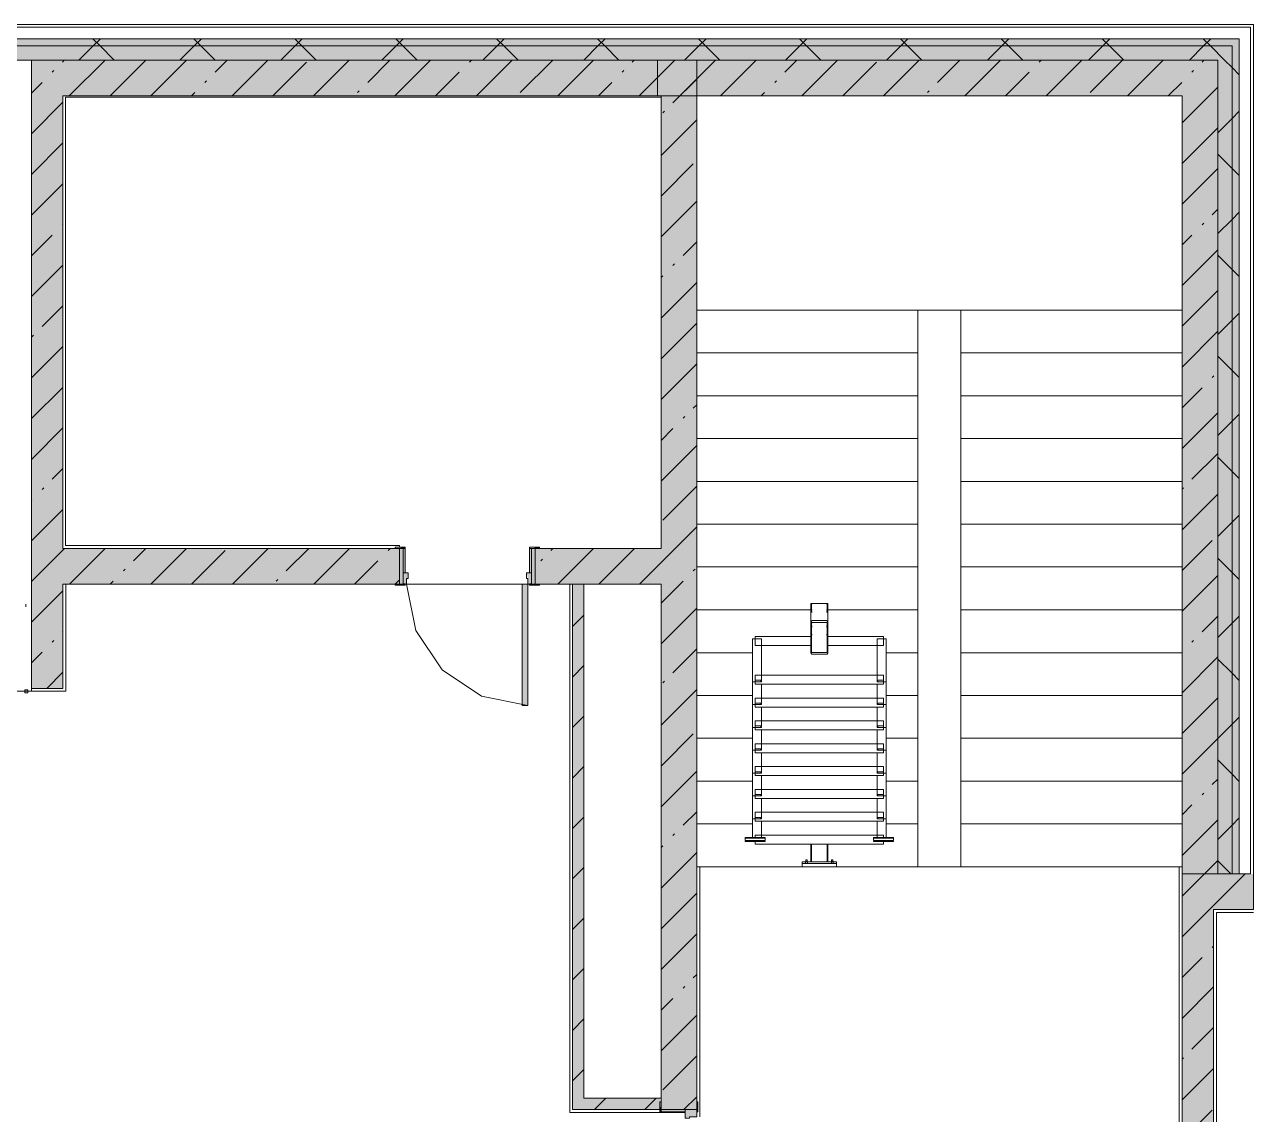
# Model space of a CAD drawing. Header units: millimetres. Extents: x -3817 to 677485, y -22715 to 103890.
# Drawn here: x 21198.1 to 21265.5, y -19448.6 to -19388.5 of the extents above; entities that cross this region are included whole.
import ezdxf

# ---------------------------------------------------------------- set-up
doc = ezdxf.new("R2010")
doc.units = ezdxf.units.MM
doc.layers.add('PDF _Геометрия', color=7, linetype='Continuous', true_color=0x1d1d1d)
doc.layers.add('PDF _Сплошная заливка', color=7, linetype='Continuous', true_color=0xffffff)

msp = doc.modelspace()

# ---------------------------------------------------------------- hatches: boundary and pattern name
at = {"layer": 'PDF _Сплошная заливка', "transparency": 33554559}
h = msp.add_hatch(color=256, dxfattribs=at)
h.paths.add_polyline_path([(21264.695, -19389.707), (21265.089, -19389.707), (21265.089, -19389.314), (21163.832, -19389.314), (21163.832, -19389.707), (21243.22, -19389.707)], flags=0)
h.paths.add_polyline_path([(21132.337, -19389.707), (21139.424, -19389.707), (21139.424, -19389.314), (21132.337, -19389.314)], flags=0)
h.paths.add_polyline_path([(21111.091, -19389.707), (21115.802, -19389.707), (21115.802, -19389.314), (21105.252, -19389.314), (21105.252, -19389.707)], flags=0)
h.paths.add_polyline_path([(21079.268, -19389.707), (21088.717, -19389.707), (21088.717, -19389.314), (21079.268, -19389.314)], flags=0)
h.paths.add_polyline_path([(21052.367, -19389.707), (21059.584, -19389.707), (21059.584, -19389.314), (21026.121, -19389.314), (21026.121, -19389.707), (21037.686, -19389.707)], flags=0)
h.paths.add_polyline_path([(20962.343, -19389.707), (20962.343, -19389.314), (20950.533, -19389.314), (20950.533, -19389.707)], flags=0)
h.paths.add_polyline_path([(20986.752, -19389.707), (20995.413, -19389.707), (20995.413, -19389.314), (20986.752, -19389.314)], flags=0)
h.paths.add_polyline_path([(21008.325, -19389.707), (21019.034, -19389.707), (21019.034, -19389.314), (21002.499, -19389.314), (21002.499, -19389.707)], flags=0)
h.paths.add_polyline_path([(20915.103, -19389.707), (20915.103, -19389.314), (20906.44, -19389.314), (20906.44, -19389.707)], flags=0)
h.paths.add_polyline_path([(20876.196, -19389.707), (20882.031, -19389.707), (20882.031, -19389.314), (20862.347, -19389.314), (20862.347, -19389.707), (20863.134, -19389.707)], flags=0)
h.paths.add_polyline_path([(20922.19, -19389.707), (20930.848, -19389.707), (20930.848, -19389.314), (20922.19, -19389.314)], flags=0)
h = msp.add_hatch(color=256, dxfattribs=at)
h.paths.add_polyline_path([(21263.907, -19390.495), (21264.695, -19390.495), (21264.695, -19389.707), (21163.832, -19389.707), (21163.832, -19390.495), (21243.22, -19390.495)], flags=0)
h.paths.add_polyline_path([(21111.091, -19390.495), (21115.802, -19390.495), (21115.802, -19389.707), (21105.252, -19389.707), (21105.252, -19390.495)], flags=0)
h.paths.add_polyline_path([(21079.268, -19390.495), (21088.717, -19390.495), (21088.717, -19389.707), (21079.268, -19389.707)], flags=0)
h.paths.add_polyline_path([(21132.337, -19390.495), (21139.424, -19390.495), (21139.424, -19389.707), (21132.337, -19389.707)], flags=0)
h.paths.add_polyline_path([(21037.686, -19390.495), (21059.584, -19390.495), (21059.584, -19389.707), (21026.121, -19389.707), (21026.121, -19390.495)], flags=0)
h.paths.add_polyline_path([(21008.325, -19390.495), (21019.034, -19390.495), (21019.034, -19389.707), (21002.499, -19389.707), (21002.499, -19390.495)], flags=0)
h.paths.add_polyline_path([(20993.644, -19390.495), (20995.413, -19390.495), (20995.413, -19389.707), (20986.752, -19389.707), (20986.752, -19390.495)], flags=0)
h.paths.add_polyline_path([(20876.196, -19390.495), (20882.031, -19390.495), (20882.031, -19389.707), (20863.134, -19389.707), (20863.134, -19390.495), (20867.859, -19390.495)], flags=0)
h.paths.add_polyline_path([(20950.533, -19390.495), (20962.343, -19390.495), (20962.343, -19389.707), (20950.533, -19389.707)], flags=0)
h.paths.add_polyline_path([(20930.848, -19390.495), (20930.848, -19389.707), (20922.19, -19389.707), (20922.19, -19390.495)], flags=0)
h.paths.add_polyline_path([(20915.103, -19390.495), (20915.103, -19389.707), (20906.44, -19389.707), (20906.44, -19390.495)], flags=0)
for points in [[(21233.2, -19392.463), (21233.2, -19390.495), (21198.477, -19390.495), (21198.477, -19392.463), (21213.858, -19392.463)], [(21261.939, -19392.463), (21261.939, -19390.495), (21233.003, -19390.495), (21233.003, -19392.463), (21243.22, -19392.463)], [(21261.939, -19435.375), (21263.907, -19435.375), (21263.907, -19390.495), (21261.939, -19390.495), (21261.939, -19434.688)], [(21199.177, -19425.139), (21200.209, -19425.139), (21200.209, -19392.463), (21198.477, -19392.463), (21198.477, -19425.139)], [(21228.948, -19448.367), (21228.948, -19419.391), (21228.318, -19419.391), (21228.318, -19448.367), (21228.539, -19448.367)]]:
    msp.add_hatch(color=256, dxfattribs=at).paths.add_polyline_path(points)
h = msp.add_hatch(color=256, dxfattribs=at)
h.paths.add_polyline_path([(21233.2, -19467.893), (21235.168, -19467.893), (21235.168, -19459.784), (21233.2, -19459.784), (21233.2, -19461.102)], flags=0)
h.paths.add_polyline_path([(21233.2, -19448.367), (21235.168, -19448.367), (21235.168, -19390.495), (21233.2, -19390.495), (21233.2, -19447.934)], flags=0)
h = msp.add_hatch(color=256, dxfattribs=at)
h.paths.add_polyline_path([(21228.539, -19419.391), (21233.2, -19419.391), (21233.2, -19417.423), (21226.255, -19417.423), (21226.255, -19419.391), (21228.318, -19419.391)], flags=0)
h.paths.add_polyline_path([(21213.858, -19419.391), (21218.775, -19419.391), (21218.775, -19417.423), (21200.209, -19417.423), (21200.209, -19419.391)], flags=0)
at = {"layer": 'PDF _Сплошная заливка', "true_color": 0xe2e2e2, "transparency": 33554559}
h = msp.add_hatch(color=254, dxfattribs=at)
h.paths.add_polyline_path([(21225.862, -19419.391), (21226.058, -19419.391), (21226.058, -19418.761), (21225.783, -19418.761), (21225.862, -19419.076)], flags=0)
h.paths.add_polyline_path([(21219.169, -19419.391), (21219.248, -19418.761), (21218.972, -19418.761), (21218.972, -19419.391)], flags=0)
at = {"layer": 'PDF _Сплошная заливка', "transparency": 33554559}
h = msp.add_hatch(color=256, dxfattribs=at)
h.paths.add_polyline_path([(21316.625, -19437.343), (21323.118, -19437.343), (21323.118, -19435.375), (21291.859, -19435.375), (21291.859, -19437.343), (21301.944, -19437.343)], flags=0)
h.paths.add_polyline_path([(21265.876, -19437.343), (21265.876, -19435.375), (21263.671, -19435.375), (21263.671, -19437.343)], flags=0)
at = {"layer": 'PDF _Сплошная заливка', "true_color": 0xe2e2e2, "transparency": 33554559}
h = msp.add_hatch(color=254, dxfattribs=at)
h.paths.add_polyline_path([(21235.168, -19459.784), (21235.168, -19459.39), (21234.538, -19459.311), (21234.538, -19459.784)], flags=0)
h.paths.add_polyline_path([(21234.538, -19448.839), (21234.775, -19448.76), (21235.168, -19448.76), (21235.168, -19448.367), (21234.538, -19448.367)], flags=0)

# ---------------------------------------------------------------- linework, layer by layer
at = {"layer": 'PDF _Геометрия', "color": 7, "lineweight": 9}
for points in [[(21235.168, -19463.327), (21235.168, -19463.957), (21261.939, -19463.957), (21261.939, -19467.893), (21263.671, -19467.893), (21263.671, -19437.343), (21265.876, -19437.343), (21265.876, -19435.375), (21265.876, -19390.495), (21265.876, -19388.684), (21265.876, -19388.526), (21163.832, -19388.526), (21163.832, -19390.495), (21139.424, -19390.495), (21139.424, -19388.526), (21163.832, -19388.526), (21163.832, -19390.495), (21139.424, -19390.495)], [(21265.089, -19435.375), (21265.718, -19435.375), (21265.718, -19434.194), (21265.718, -19434.17), (21265.718, -19390.495), (21265.718, -19389.314), (21265.718, -19388.684), (21163.832, -19388.684)], [(21264.695, -19435.375), (21265.089, -19435.375), (21265.089, -19390.495), (21265.089, -19389.707), (21265.089, -19389.314), (21163.832, -19389.314)], [(21201.097, -19390.495), (21201.884, -19389.707), (21202.278, -19389.314)], [(21203.043, -19390.495), (21202.256, -19389.707), (21201.862, -19389.314)], [(21206.664, -19390.495), (21207.452, -19389.707), (21207.845, -19389.314)], [(21208.611, -19390.495), (21207.824, -19389.707), (21207.43, -19389.314)], [(21212.232, -19390.495), (21213.019, -19389.707), (21213.413, -19389.314)], [(21214.178, -19390.495), (21213.391, -19389.707), (21212.997, -19389.314)], [(21217.799, -19390.495), (21218.587, -19389.707), (21218.981, -19389.314)], [(21219.746, -19390.495), (21218.959, -19389.707), (21218.565, -19389.314)], [(21223.367, -19390.495), (21224.154, -19389.707), (21224.548, -19389.314)], [(21225.314, -19390.495), (21224.526, -19389.707), (21224.133, -19389.314)], [(21228.935, -19390.495), (21229.722, -19389.707), (21230.116, -19389.314)], [(21230.881, -19390.495), (21230.094, -19389.707), (21229.7, -19389.314)], [(21234.502, -19390.495), (21235.29, -19389.707), (21235.683, -19389.314)], [(21236.449, -19390.495), (21235.661, -19389.707), (21235.268, -19389.314)], [(21240.07, -19390.495), (21240.857, -19389.707), (21241.251, -19389.314)], [(21242.016, -19390.495), (21241.229, -19389.707), (21240.835, -19389.314)], [(21245.637, -19390.495), (21246.425, -19389.707), (21246.818, -19389.314)], [(21247.584, -19390.495), (21246.797, -19389.707), (21246.403, -19389.314)], [(21251.205, -19390.495), (21251.992, -19389.707), (21252.386, -19389.314)], [(21253.151, -19390.495), (21252.364, -19389.707), (21251.97, -19389.314)], [(21256.773, -19390.495), (21257.56, -19389.707), (21257.954, -19389.314)], [(21258.719, -19390.495), (21257.932, -19389.707), (21257.538, -19389.314)], [(21262.34, -19390.495), (21263.127, -19389.707), (21263.521, -19389.314)], [(21265.089, -19391.297), (21264.695, -19390.903), (21264.287, -19390.495), (21263.499, -19389.707), (21263.106, -19389.314)], [(21261.939, -19396.99), (21261.939, -19392.463), (21261.939, -19435.375), (21263.907, -19435.375), (21263.907, -19390.495), (21263.907, -19435.375), (21264.695, -19435.375), (21264.695, -19390.495), (21264.695, -19389.707), (21163.832, -19389.707)], [(21163.832, -19392.069), (21139.424, -19392.069), (21139.424, -19390.495), (21163.832, -19390.495), (21263.907, -19390.495), (21261.939, -19390.495), (21233.003, -19390.495), (21233.003, -19392.463), (21261.939, -19392.463), (21259.183, -19392.463)], [(21235.168, -19447.934), (21235.168, -19390.495), (21233.2, -19390.495), (21198.477, -19390.495), (21198.477, -19392.463), (21198.477, -19425.139), (21200.209, -19425.139), (21200.209, -19419.391), (21218.539, -19419.391)], [(21198.477, -19394.117), (21198.477, -19390.495)], [(21200.183, -19390.599), (21200.288, -19390.495)], [(21200.564, -19392.463), (21202.533, -19390.495)], [(21202.809, -19392.463), (21204.778, -19390.495)], [(21205.054, -19392.463), (21207.023, -19390.495)], [(21208.602, -19391.161), (21209.268, -19390.495)], [(21209.544, -19392.463), (21211.513, -19390.495)], [(21211.789, -19392.463), (21213.653, -19390.599)], [(21214.034, -19392.463), (21216.003, -19390.495)], [(21217.02, -19391.722), (21218.248, -19390.495)], [(21218.524, -19392.463), (21220.493, -19390.495)], [(21222.633, -19390.599), (21222.726, -19390.506)], [(21223.014, -19392.463), (21224.982, -19390.495)], [(21225.439, -19392.283), (21227.227, -19390.495)], [(21227.504, -19392.463), (21229.472, -19390.495)], [(21231.613, -19390.599), (21231.717, -19390.495)], [(21231.994, -19392.463), (21233.2, -19391.257), (21233.962, -19390.495), (21233.003, -19391.454)], [(21234.239, -19392.463), (21236.207, -19390.495)], [(21236.484, -19392.463), (21238.452, -19390.495)], [(21240.031, -19391.161), (21240.697, -19390.495)], [(21240.974, -19392.463), (21242.942, -19390.495)], [(21243.219, -19392.463), (21245.083, -19390.599)], [(21245.464, -19392.463), (21247.432, -19390.495)], [(21248.45, -19391.722), (21249.677, -19390.495)], [(21249.954, -19392.463), (21251.922, -19390.495)], [(21254.063, -19390.599), (21254.156, -19390.506)], [(21254.444, -19392.463), (21256.412, -19390.495)], [(21256.869, -19392.283), (21258.657, -19390.495)], [(21258.934, -19392.463), (21260.902, -19390.495)], [(21263.042, -19390.599), (21263.147, -19390.495)], [(21199.622, -19391.161), (21199.715, -19391.067)], [(21220.769, -19392.463), (21222.072, -19391.161)], [(21231.051, -19391.161), (21231.145, -19391.067)], [(21233.858, -19392.844), (21235.168, -19391.534)], [(21252.199, -19392.463), (21253.501, -19391.161)], [(21262.481, -19391.161), (21262.575, -19391.067)], [(21198.477, -19392.306), (21199.06, -19391.722)], [(21208.04, -19391.722), (21208.134, -19391.629)], [(21216.459, -19392.283), (21216.552, -19392.19)], [(21229.749, -19392.463), (21230.49, -19391.722)], [(21239.47, -19391.722), (21239.563, -19391.629)], [(21247.889, -19392.283), (21247.982, -19392.19)], [(21261.179, -19392.463), (21261.92, -19391.722)], [(21261.939, -19393.948), (21263.907, -19391.979)], [(21198.477, -19394.551), (21200.209, -19392.818)], [(21218.539, -19417.423), (21200.209, -19417.423), (21200.209, -19392.463), (21233.2, -19392.463), (21233.2, -19417.423), (21226.491, -19417.423)], [(21207.299, -19392.463), (21207.479, -19392.283)], [(21237.924, -19392.463), (21235.168, -19392.463), (21235.168, -19404.274), (21247.373, -19404.274), (21247.373, -19406.636), (21247.373, -19408.998), (21247.373, -19411.36), (21247.373, -19413.722), (21247.373, -19416.084), (21247.373, -19418.446), (21247.373, -19420.809), (21247.373, -19423.171), (21247.373, -19425.533), (21247.373, -19427.895), (21247.373, -19430.257), (21247.373, -19432.619), (21245.616, -19432.619), (21247.373, -19432.619), (21247.373, -19434.981), (21242.878, -19434.981), (21247.373, -19434.981)], [(21235.168, -19434.981), (21240.988, -19434.981), (21235.168, -19434.981), (21235.168, -19432.619), (21235.168, -19430.257), (21238.25, -19430.257), (21235.168, -19430.257), (21235.168, -19427.895), (21235.168, -19425.533), (21235.168, -19423.171), (21235.168, -19420.809), (21235.168, -19418.446), (21235.168, -19416.084), (21235.168, -19413.722), (21235.168, -19411.36), (21235.168, -19408.998), (21235.168, -19406.636), (21235.168, -19404.274), (21247.373, -19404.274), (21249.735, -19404.274), (21261.939, -19404.274), (21261.939, -19392.463), (21235.168, -19392.463)], [(21238.729, -19392.463), (21238.909, -19392.283)], [(21244.223, -19392.463), (21240.286, -19392.463)], [(21250.522, -19392.463), (21246.585, -19392.463)], [(21256.821, -19392.463), (21252.884, -19392.463)], [(21233.296, -19393.406), (21233.39, -19393.312)], [(21263.907, -19394.495), (21264.695, -19393.707), (21265.089, -19393.314)], [(21233.2, -19395.747), (21235.168, -19393.779)], [(21261.939, -19396.193), (21263.907, -19394.224)], [(21198.499, -19396.773), (21200.209, -19395.063)], [(21233.2, -19397.992), (21234.98, -19396.212)], [(21265.089, -19396.864), (21264.695, -19396.47), (21263.907, -19395.683)], [(21198.477, -19400.416), (21198.477, -19396.479)], [(21261.939, -19398.438), (21263.907, -19396.469)], [(21198.477, -19399.041), (21200.209, -19397.308)], [(21233.2, -19400.237), (21235.168, -19398.269)], [(21263.604, -19399.018), (21263.907, -19398.714)], [(21263.907, -19400.062), (21264.695, -19399.275), (21265.089, -19398.881)], [(21200.183, -19399.579), (21200.209, -19399.553)], [(21261.939, -19403.289), (21261.939, -19399.353)], [(21263.042, -19399.579), (21263.136, -19399.486)], [(21198.477, -19401.286), (21199.622, -19400.141)], [(21261.939, -19400.683), (21262.481, -19400.141)], [(21234.419, -19401.263), (21235.168, -19400.514)], [(21261.939, -19402.928), (21263.907, -19400.959)], [(21265.089, -19402.432), (21264.695, -19402.038), (21263.907, -19401.251)], [(21198.477, -19403.53), (21200.209, -19401.798)], [(21233.858, -19401.824), (21233.951, -19401.731)], [(21198.477, -19406.715), (21198.477, -19402.778)], [(21233.2, -19402.482), (21233.296, -19402.386)], [(21233.2, -19404.727), (21235.168, -19402.759)], [(21261.939, -19405.173), (21263.907, -19403.204)], [(21199.06, -19405.192), (21200.209, -19404.043)], [(21233.2, -19406.972), (21235.168, -19405.004)], [(21263.907, -19405.63), (21264.695, -19404.843), (21265.089, -19404.449)], [(21198.499, -19405.753), (21198.593, -19405.66)], [(21261.939, -19407.418), (21263.907, -19405.449)], [(21261.939, -19409.588), (21261.939, -19405.652)], [(21198.477, -19408.02), (21200.209, -19406.288)], [(21265.089, -19407.999), (21264.695, -19407.606), (21263.907, -19406.818)], [(21233.2, -19409.217), (21235.168, -19407.249)], [(21263.604, -19407.998), (21263.697, -19407.905)], [(21198.477, -19410.265), (21200.183, -19408.559)], [(21261.939, -19409.663), (21263.042, -19408.559)], [(21198.477, -19413.014), (21198.477, -19409.077)], [(21234.98, -19409.682), (21235.168, -19409.494)], [(21234.419, -19410.243), (21234.512, -19410.15)], [(21261.939, -19411.908), (21263.907, -19409.939)], [(21263.907, -19411.198), (21264.695, -19410.41), (21265.089, -19410.016)], [(21198.477, -19412.51), (21200.209, -19410.778)], [(21233.2, -19411.462), (21233.858, -19410.804)], [(21233.2, -19413.707), (21235.168, -19411.739)], [(21261.939, -19415.887), (21261.939, -19411.951)], [(21262.481, -19413.611), (21263.907, -19412.184)], [(21265.089, -19413.567), (21264.695, -19413.173), (21263.907, -19412.386)], [(21199.622, -19413.611), (21200.209, -19413.023)], [(21199.06, -19414.172), (21199.154, -19414.078)], [(21233.296, -19415.856), (21235.168, -19413.984)], [(21261.939, -19414.153), (21262.013, -19414.078)], [(21261.939, -19416.398), (21263.907, -19414.429)], [(21198.477, -19414.755), (21198.499, -19414.733)], [(21198.477, -19417), (21200.209, -19415.268)], [(21198.477, -19419.313), (21198.477, -19415.376)], [(21263.907, -19416.765), (21264.695, -19415.978), (21265.089, -19415.584)], [(21232.006, -19419.391), (21233.2, -19418.197), (21235.168, -19416.229)], [(21261.939, -19418.643), (21263.604, -19416.978)], [(21198.477, -19419.245), (21200.209, -19417.513), (21200.299, -19417.423)], [(21200.576, -19419.391), (21202.544, -19417.423)], [(21204.112, -19418.101), (21204.789, -19417.423)], [(21205.066, -19419.391), (21207.034, -19417.423)], [(21207.311, -19419.391), (21209.163, -19417.539)], [(21209.556, -19419.391), (21211.524, -19417.423)], [(21212.53, -19418.662), (21213.769, -19417.423)], [(21214.046, -19419.391), (21216.014, -19417.423)], [(21218.143, -19417.539), (21218.236, -19417.446)], [(21218.775, -19419.391), (21218.775, -19417.423)], [(21226.255, -19417.423), (21226.255, -19419.391)], [(21227.123, -19417.539), (21227.239, -19417.423)], [(21227.516, -19419.391), (21229.484, -19417.423)], [(21229.761, -19419.391), (21231.729, -19417.423)], [(21216.291, -19419.391), (21217.582, -19418.101)], [(21226.562, -19418.101), (21226.655, -19418.007)], [(21261.939, -19422.186), (21261.939, -19418.25)], [(21265.089, -19419.134), (21264.695, -19418.741), (21263.907, -19417.953)], [(21203.55, -19418.662), (21203.644, -19418.568)], [(21211.969, -19419.223), (21212.062, -19419.13)], [(21218.536, -19419.391), (21218.775, -19419.152)], [(21234.98, -19418.662), (21235.074, -19418.568)], [(21261.939, -19420.888), (21263.907, -19418.919)], [(21198.477, -19421.49), (21200.209, -19419.758)], [(21202.821, -19419.391), (21202.989, -19419.223)], [(21226.491, -19419.391), (21228.318, -19419.391)], [(21228.948, -19419.391), (21228.318, -19419.391), (21228.318, -19448.367), (21228.948, -19448.367), (21233.137, -19448.367)], [(21233.2, -19420.442), (21234.419, -19419.223)], [(21198.162, -19420.49), (21198.162, -19420.647), (21198.162, -19420.49)], [(21241.531, -19420.935), (21241.513, -19420.934), (21241.496, -19420.93), (21241.481, -19420.924), (21241.47, -19420.917), (21241.463, -19420.908), (21241.461, -19420.899), (21241.461, -19420.489), (21241.463, -19420.48), (21241.47, -19420.471), (21241.481, -19420.464), (21241.496, -19420.458), (21241.513, -19420.455), (21241.531, -19420.453), (21242.335, -19420.453), (21242.353, -19420.455), (21242.37, -19420.458), (21242.385, -19420.464), (21242.396, -19420.471), (21242.403, -19420.48), (21242.405, -19420.489), (21242.405, -19420.899), (21242.403, -19420.908), (21242.396, -19420.917), (21242.385, -19420.924), (21242.37, -19420.93), (21242.353, -19420.934), (21242.335, -19420.935)], [(21241.461, -19420.489), (21241.461, -19421.545), (21241.461, -19423.12), (21241.462, -19423.147), (21241.466, -19423.173), (21241.473, -19423.197), (21241.481, -19423.218), (21241.492, -19423.236), (21241.504, -19423.248), (21241.518, -19423.256), (21241.531, -19423.259), (21242.335, -19423.259), (21242.348, -19423.256), (21242.362, -19423.248), (21242.374, -19423.236), (21242.385, -19423.218), (21242.394, -19423.197), (21242.4, -19423.173), (21242.404, -19423.147), (21242.405, -19423.12), (21242.405, -19421.545), (21242.405, -19420.489)], [(21241.531, -19420.477), (21241.525, -19420.478), (21241.52, -19420.479), (21241.515, -19420.481), (21241.511, -19420.483), (21241.509, -19420.486), (21241.508, -19420.489), (21241.508, -19420.899), (21241.509, -19420.902), (21241.511, -19420.905), (21241.515, -19420.907), (21241.52, -19420.909), (21241.525, -19420.91), (21241.531, -19420.911)], [(21242.335, -19420.911), (21242.341, -19420.91), (21242.346, -19420.909), (21242.351, -19420.907), (21242.355, -19420.905), (21242.357, -19420.902), (21242.358, -19420.899), (21242.358, -19420.489), (21242.357, -19420.486), (21242.355, -19420.483), (21242.351, -19420.481), (21242.346, -19420.479), (21242.341, -19420.478), (21242.335, -19420.477)], [(21228.318, -19421.733), (21228.948, -19421.103)], [(21233.2, -19422.687), (21235.168, -19420.719)], [(21263.042, -19422.029), (21263.907, -19421.164)], [(21263.907, -19422.333), (21264.695, -19421.545), (21265.089, -19421.152)], [(21198.477, -19425.297), (21198.477, -19421.675)], [(21241.461, -19422.159), (21241.461, -19421.749), (21241.461, -19422.271), (21238.39, -19422.271), (21238.39, -19422.767), (21241.461, -19422.767), (21238.746, -19422.767), (21238.746, -19424.417), (21245.12, -19424.417), (21245.12, -19422.767), (21242.405, -19422.767), (21245.476, -19422.767), (21245.476, -19422.271)], [(21241.461, -19421.545), (21241.462, -19421.518), (21241.466, -19421.492), (21241.473, -19421.467), (21241.481, -19421.446), (21241.492, -19421.429), (21241.504, -19421.416), (21241.518, -19421.408), (21241.531, -19421.406), (21242.335, -19421.406), (21242.348, -19421.408), (21242.362, -19421.416), (21242.374, -19421.429), (21242.385, -19421.446), (21242.394, -19421.467), (21242.4, -19421.492), (21242.404, -19421.518), (21242.405, -19421.545)], [(21241.531, -19421.737), (21241.525, -19421.738), (21241.52, -19421.739), (21241.515, -19421.741), (21241.511, -19421.743), (21241.509, -19421.746), (21241.508, -19421.749), (21241.508, -19422.159), (21241.509, -19422.162), (21241.511, -19422.165), (21241.515, -19422.167), (21241.52, -19422.169), (21241.525, -19422.17), (21241.531, -19422.171)], [(21241.513, -19421.714), (21241.531, -19421.713)], [(21242.335, -19421.713), (21242.353, -19421.714)], [(21242.335, -19422.171), (21242.341, -19422.17), (21242.346, -19422.169), (21242.351, -19422.167), (21242.355, -19422.165), (21242.357, -19422.162), (21242.358, -19422.159), (21242.358, -19421.749), (21242.357, -19421.746), (21242.355, -19421.743), (21242.351, -19421.741), (21242.346, -19421.739), (21242.341, -19421.738), (21242.335, -19421.737)], [(21242.405, -19422.271), (21242.405, -19421.749), (21242.405, -19422.159)], [(21199.622, -19422.59), (21199.715, -19422.497)], [(21200.183, -19422.029), (21200.209, -19422.003)], [(21238.25, -19422.411), (21238.746, -19422.411), (21238.746, -19424.773), (21238.25, -19424.773), (21238.25, -19422.411), (21238.25, -19424.773)], [(21238.39, -19422.318), (21238.39, -19422.411), (21238.297, -19422.411)], [(21241.461, -19422.271), (21238.39, -19422.271)], [(21241.531, -19422.195), (21241.513, -19422.194)], [(21242.353, -19422.194), (21242.335, -19422.195)], [(21242.405, -19422.271), (21245.476, -19422.271), (21242.405, -19422.271)], [(21245.616, -19424.773), (21245.12, -19424.773), (21245.12, -19422.411), (21245.616, -19422.411), (21245.616, -19424.773), (21245.616, -19422.411)], [(21245.569, -19422.411), (21245.476, -19422.411), (21245.476, -19422.318)], [(21262.481, -19422.59), (21262.575, -19422.497)], [(21198.477, -19423.735), (21199.06, -19423.152)], [(21233.858, -19424.274), (21235.168, -19422.964)], [(21228.318, -19424.517), (21228.948, -19423.887)], [(21245.616, -19426.033), (21245.12, -19426.033), (21245.12, -19424.913), (21245.12, -19425.677), (21238.746, -19425.677), (21238.746, -19424.913), (21238.746, -19426.033), (21238.25, -19426.033), (21238.25, -19423.671), (21238.25, -19426.033)], [(21245.616, -19423.671), (21245.616, -19426.033), (21245.616, -19423.671)], [(21261.939, -19425.378), (21263.907, -19423.409)], [(21265.089, -19424.702), (21264.695, -19424.308), (21263.907, -19423.521)], [(21199.318, -19425.139), (21200.209, -19424.248)], [(21238.39, -19424.913), (21238.39, -19424.417), (21245.476, -19424.417), (21245.476, -19424.913), (21238.39, -19424.913), (21245.476, -19424.913)], [(21261.939, -19428.485), (21261.939, -19424.549)], [(21233.2, -19427.177), (21235.168, -19425.208)], [(21233.296, -19424.835), (21233.39, -19424.742)], [(21245.616, -19427.293), (21245.12, -19427.293), (21245.12, -19426.173), (21245.12, -19426.937), (21238.746, -19426.937), (21238.746, -19426.173), (21238.746, -19427.293), (21238.25, -19427.293), (21238.25, -19424.931), (21238.25, -19427.293)], [(21238.297, -19424.773), (21238.39, -19424.773), (21238.39, -19424.866)], [(21245.476, -19424.866), (21245.476, -19424.773), (21245.569, -19424.773)], [(21245.616, -19424.931), (21245.616, -19427.293), (21245.616, -19424.931)], [(21238.39, -19426.173), (21238.39, -19425.677), (21245.476, -19425.677), (21245.476, -19426.173), (21238.39, -19426.173), (21245.476, -19426.173)], [(21261.939, -19427.623), (21263.907, -19425.654)], [(21245.616, -19428.553), (21245.12, -19428.553), (21245.12, -19427.433), (21245.12, -19428.197), (21238.746, -19428.197), (21238.746, -19427.433), (21238.746, -19428.553), (21238.25, -19428.553), (21238.25, -19426.19), (21238.25, -19428.553)], [(21238.297, -19426.033), (21238.39, -19426.033), (21238.39, -19426.126)], [(21245.476, -19426.126), (21245.476, -19426.033), (21245.569, -19426.033)], [(21245.616, -19426.19), (21245.616, -19428.553), (21245.616, -19426.19)], [(21228.318, -19427.3), (21228.948, -19426.67)], [(21238.39, -19427.433), (21238.39, -19426.937), (21245.476, -19426.937), (21245.476, -19427.433), (21238.39, -19427.433), (21245.476, -19427.433)], [(21263.907, -19427.9), (21264.695, -19427.113), (21265.089, -19426.719)], [(21233.2, -19429.422), (21234.98, -19427.642)], [(21245.616, -19429.812), (21245.12, -19429.812), (21245.12, -19428.693), (21245.12, -19429.457), (21238.746, -19429.457), (21238.746, -19428.693), (21238.746, -19429.812), (21238.25, -19429.812), (21238.25, -19427.45), (21238.25, -19429.812)], [(21238.297, -19427.293), (21238.39, -19427.293), (21238.39, -19427.386)], [(21245.476, -19427.386), (21245.476, -19427.293), (21245.569, -19427.293)], [(21245.616, -19427.45), (21245.616, -19429.812), (21245.616, -19427.45)], [(21261.939, -19429.868), (21263.907, -19427.899)], [(21238.297, -19428.553), (21238.39, -19428.553), (21238.39, -19428.646)], [(21238.39, -19428.693), (21238.39, -19428.197), (21245.476, -19428.197), (21245.476, -19428.693), (21238.39, -19428.693), (21245.476, -19428.693)], [(21245.476, -19428.646), (21245.476, -19428.553), (21245.569, -19428.553)], [(21245.616, -19431.072), (21245.12, -19431.072), (21245.12, -19429.953), (21245.12, -19430.716), (21238.746, -19430.716), (21238.746, -19429.953), (21238.746, -19431.072), (21238.25, -19431.072), (21238.25, -19428.71), (21238.25, -19431.072)], [(21245.616, -19428.71), (21245.616, -19431.072), (21245.616, -19428.71)], [(21265.089, -19430.27), (21264.695, -19429.876), (21263.907, -19429.089)], [(21228.318, -19430.084), (21228.948, -19429.454)], [(21233.2, -19431.667), (21235.168, -19429.698)], [(21245.616, -19432.332), (21245.12, -19432.332), (21245.12, -19431.212), (21245.12, -19431.976), (21238.746, -19431.976), (21238.746, -19431.212), (21238.746, -19432.332), (21238.25, -19432.332), (21238.25, -19429.97), (21238.25, -19432.332)], [(21238.297, -19429.812), (21238.39, -19429.812), (21238.39, -19429.905)], [(21238.39, -19429.953), (21238.39, -19429.457), (21245.476, -19429.457), (21245.476, -19429.953), (21238.39, -19429.953), (21245.476, -19429.953)], [(21245.476, -19429.905), (21245.476, -19429.812), (21245.569, -19429.812)], [(21245.616, -19429.97), (21245.616, -19432.332), (21245.616, -19429.97)], [(21263.604, -19430.448), (21263.907, -19430.144)], [(21238.25, -19433.373), (21238.25, -19431.23), (21238.25, -19433.373)], [(21238.297, -19431.072), (21238.39, -19431.072), (21238.39, -19431.165)], [(21238.39, -19431.212), (21238.39, -19430.716), (21245.476, -19430.716), (21245.476, -19431.212), (21238.39, -19431.212), (21245.476, -19431.212)], [(21245.476, -19431.165), (21245.476, -19431.072), (21245.569, -19431.072)], [(21245.616, -19431.23), (21245.616, -19433.373), (21245.616, -19431.23)], [(21261.939, -19463.957), (21261.939, -19463.327), (21261.939, -19435.375), (21261.939, -19430.848)], [(21263.042, -19431.009), (21263.136, -19430.916)], [(21234.419, -19432.693), (21235.168, -19431.943)], [(21238.39, -19432.472), (21238.39, -19431.976), (21245.476, -19431.976), (21245.476, -19432.472), (21238.39, -19432.472), (21245.476, -19432.472)], [(21261.939, -19432.113), (21262.481, -19431.57)], [(21228.318, -19432.868), (21228.948, -19432.238)], [(21238.297, -19432.332), (21238.39, -19432.332), (21238.39, -19432.425)], [(21238.746, -19433.373), (21238.746, -19432.472), (21238.746, -19433.236), (21245.12, -19433.236), (21245.12, -19432.472), (21245.12, -19433.373)], [(21245.476, -19432.425), (21245.476, -19432.332), (21245.569, -19432.332)], [(21261.939, -19434.358), (21263.907, -19432.389)], [(21263.907, -19433.468), (21264.695, -19432.68), (21265.089, -19432.287)], [(21233.858, -19433.254), (21233.951, -19433.161)], [(21238.39, -19433.373), (21238.39, -19433.236), (21245.476, -19433.236), (21245.476, -19433.373)], [(21233.2, -19433.912), (21233.296, -19433.815)], [(21238.941, -19433.401), (21238.941, -19433.533), (21237.839, -19433.533), (21237.839, -19433.401)], [(21238.39, -19433.685), (21238.39, -19433.592), (21237.839, -19433.592), (21237.839, -19433.568), (21238.25, -19433.568)], [(21238.746, -19433.592), (21238.25, -19433.592)], [(21238.297, -19433.592), (21238.39, -19433.592)], [(21238.39, -19433.732), (21238.39, -19433.533)], [(21245.476, -19433.533), (21245.476, -19433.732), (21238.39, -19433.732), (21245.476, -19433.732)], [(21241.461, -19433.732), (21241.461, -19434.713)], [(21241.508, -19433.732), (21241.508, -19434.713)], [(21242.358, -19433.732), (21242.358, -19434.713)], [(21242.405, -19434.713), (21242.405, -19433.732)], [(21246.027, -19433.401), (21246.027, -19433.533), (21244.925, -19433.533), (21244.925, -19433.401)], [(21245.616, -19433.592), (21245.12, -19433.592)], [(21245.616, -19433.568), (21246.027, -19433.568), (21246.027, -19433.592), (21245.476, -19433.592), (21245.476, -19433.685)], [(21245.476, -19433.592), (21245.569, -19433.592)], [(21233.2, -19436.157), (21235.168, -19434.188)], [(21241.161, -19434.682), (21241.164, -19434.682), (21241.17, -19434.682), (21241.18, -19434.682), (21241.193, -19434.682), (21241.208, -19434.682), (21241.224, -19434.682), (21241.241, -19434.682), (21241.256, -19434.682), (21241.269, -19434.682), (21241.279, -19434.682), (21241.285, -19434.682), (21241.279, -19434.682), (21241.269, -19434.682), (21241.256, -19434.682), (21241.241, -19434.682), (21241.224, -19434.682), (21241.208, -19434.682), (21241.193, -19434.682), (21241.18, -19434.682), (21241.17, -19434.682), (21241.164, -19434.682), (21241.161, -19434.682), (21241.161, -19434.713)], [(21241.185, -19434.603), (21241.186, -19434.603), (21241.19, -19434.603), (21241.197, -19434.603), (21241.205, -19434.603), (21241.214, -19434.603), (21241.224, -19434.603), (21241.235, -19434.603), (21241.244, -19434.603), (21241.252, -19434.603), (21241.259, -19434.603), (21241.262, -19434.603), (21241.259, -19434.603), (21241.252, -19434.603), (21241.244, -19434.603), (21241.235, -19434.603), (21241.224, -19434.603), (21241.214, -19434.603), (21241.205, -19434.603), (21241.197, -19434.603), (21241.19, -19434.603), (21241.186, -19434.603), (21241.185, -19434.603), (21241.185, -19434.688)], [(21241.264, -19434.603), (21241.262, -19434.603), (21241.264, -19434.603)], [(21241.264, -19434.688), (21241.264, -19434.603)], [(21241.287, -19434.682), (21241.285, -19434.682), (21241.287, -19434.682)], [(21241.287, -19434.713), (21241.287, -19434.682)], [(21242.579, -19434.682), (21242.581, -19434.682), (21242.587, -19434.682), (21242.597, -19434.682), (21242.61, -19434.682), (21242.625, -19434.682), (21242.642, -19434.682), (21242.658, -19434.682), (21242.673, -19434.682), (21242.686, -19434.682), (21242.696, -19434.682), (21242.703, -19434.682), (21242.696, -19434.682), (21242.686, -19434.682), (21242.673, -19434.682), (21242.658, -19434.682), (21242.642, -19434.682), (21242.625, -19434.682), (21242.61, -19434.682), (21242.597, -19434.682), (21242.587, -19434.682), (21242.581, -19434.682), (21242.579, -19434.682), (21242.579, -19434.713)], [(21242.602, -19434.603), (21242.604, -19434.603), (21242.608, -19434.603), (21242.614, -19434.603), (21242.622, -19434.603), (21242.632, -19434.603), (21242.642, -19434.603), (21242.652, -19434.603), (21242.661, -19434.603), (21242.67, -19434.603), (21242.676, -19434.603), (21242.68, -19434.603), (21242.676, -19434.603), (21242.67, -19434.603), (21242.661, -19434.603), (21242.652, -19434.603), (21242.642, -19434.603), (21242.632, -19434.603), (21242.622, -19434.603), (21242.614, -19434.603), (21242.608, -19434.603), (21242.604, -19434.603), (21242.602, -19434.603), (21242.602, -19434.688)], [(21242.681, -19434.603), (21242.68, -19434.603), (21242.681, -19434.603)], [(21242.681, -19434.688), (21242.681, -19434.603)], [(21242.705, -19434.682), (21242.703, -19434.682), (21242.705, -19434.682)], [(21242.705, -19434.713), (21242.705, -19434.682)], [(21261.939, -19436.603), (21263.167, -19435.375), (21263.907, -19434.634)], [(21264.626, -19435.375), (21263.907, -19434.656)], [(21228.318, -19435.652), (21228.948, -19435.022)], [(21240.988, -19434.887), (21240.988, -19434.981), (21240.988, -19434.713), (21242.878, -19434.713), (21242.878, -19434.981), (21242.878, -19434.887)], [(21240.988, -19434.792), (21242.878, -19434.792)], [(21241.177, -19434.792), (21241.177, -19434.713)], [(21241.272, -19434.792), (21241.272, -19434.713)], [(21242.335, -19434.713), (21241.531, -19434.713)], [(21242.594, -19434.792), (21242.594, -19434.713)], [(21242.689, -19434.792), (21242.689, -19434.713)], [(21261.939, -19438.848), (21263.671, -19437.115), (21265.412, -19435.375)], [(21263.907, -19435.375), (21263.671, -19435.375), (21261.939, -19435.375)], [(21233.2, -19438.402), (21235.168, -19436.433)], [(21228.318, -19438.435), (21228.948, -19437.806)], [(21233.2, -19440.647), (21235.168, -19438.678)], [(21263.604, -19439.428), (21263.671, -19439.36)], [(21261.939, -19441.093), (21263.042, -19439.989)], [(21228.318, -19441.219), (21228.948, -19440.589)], [(21234.98, -19441.112), (21235.168, -19440.923)], [(21234.419, -19441.673), (21234.512, -19441.579)], [(21261.939, -19443.338), (21263.671, -19441.605)], [(21233.2, -19442.892), (21233.858, -19442.234)], [(21228.318, -19444.003), (21228.948, -19443.373)], [(21233.2, -19445.137), (21235.168, -19443.168)], [(21262.481, -19445.04), (21263.671, -19443.85)], [(21233.296, -19447.285), (21235.168, -19445.413)], [(21228.318, -19446.787), (21228.948, -19446.157)], [(21261.939, -19445.583), (21262.013, -19445.508)], [(21261.939, -19447.827), (21263.671, -19446.095)], [(21229.522, -19448.367), (21230.152, -19447.737)], [(21232.306, -19448.367), (21232.936, -19447.737)], [(21233.2, -19447.934), (21233.2, -19447.737)], [(21234.46, -19448.367), (21235.168, -19447.658)], [(21233.2, -19448.367), (21235.168, -19448.367)], [(21261.939, -19450.072), (21263.604, -19448.408)]]:
    msp.add_lwpolyline(points, dxfattribs=at)
at = {"layer": 'PDF _Геометрия', "color": 253, "lineweight": 9, "true_color": 0xaaaaaa}
for points in [[(21198.477, -19425.297), (21198.477, -19390.495)], [(21235.168, -19392.463), (21235.168, -19434.981), (21240.988, -19434.981), (21235.168, -19434.981)], [(21219.09, -19417.423), (21218.539, -19417.423), (21218.539, -19417.36), (21219.09, -19417.36)], [(21218.972, -19419.391), (21218.775, -19419.391), (21218.775, -19417.423), (21218.972, -19417.423)], [(21219.09, -19418.761), (21218.972, -19418.761), (21218.972, -19417.423), (21219.09, -19417.423)], [(21226.255, -19417.423), (21226.255, -19419.391), (21226.058, -19419.391), (21226.058, -19417.423)], [(21218.972, -19419.391), (21218.972, -19418.761), (21219.248, -19418.761), (21219.248, -19419.076), (21219.169, -19419.076), (21219.169, -19419.391)], [(21219.09, -19419.391), (21218.972, -19419.391), (21218.972, -19419.383), (21219.09, -19419.383)], [(21225.547, -19419.391), (21219.169, -19419.391)], [(21226.058, -19419.383), (21226.058, -19419.391), (21225.94, -19419.391), (21225.94, -19419.383)], [(21233.137, -19448.485), (21233.2, -19448.485), (21233.2, -19447.934), (21233.137, -19447.934)], [(21235.168, -19448.485), (21235.231, -19448.485), (21235.231, -19447.934), (21235.168, -19447.934)], [(21233.2, -19448.485), (21234.538, -19448.485), (21234.538, -19448.367), (21233.2, -19448.367)], [(21235.168, -19448.76), (21235.168, -19448.367), (21234.538, -19448.367), (21234.538, -19448.839), (21234.775, -19448.839), (21234.775, -19448.76)]]:
    msp.add_lwpolyline(points, close=True, dxfattribs=at)
for points in [[(21184.738, -19392.227), (21184.738, -19425.297), (21200.366, -19425.297), (21200.366, -19419.391)], [(21218.775, -19417.265), (21200.351, -19417.265), (21200.351, -19392.542), (21233.2, -19392.542)], [(21226.491, -19417.423), (21225.94, -19417.423), (21225.94, -19417.36), (21226.491, -19417.36), (21226.491, -19417.423), (21233.2, -19417.423), (21233.2, -19392.542), (21200.351, -19392.542), (21200.351, -19417.265), (21218.775, -19417.265), (21218.775, -19417.36)], [(21225.94, -19418.761), (21225.94, -19417.423)], [(21225.94, -19417.423), (21226.058, -19417.423)], [(21226.058, -19417.423), (21226.058, -19418.761)], [(21225.783, -19418.761), (21226.058, -19418.761)], [(21225.783, -19419.076), (21225.783, -19418.761)], [(21225.862, -19419.076), (21225.783, -19419.076)], [(21225.862, -19419.391), (21225.862, -19419.076)], [(21226.058, -19418.761), (21225.94, -19418.761)], [(21226.058, -19418.761), (21226.058, -19419.391)], [(21218.539, -19419.391), (21218.539, -19419.454), (21219.09, -19419.454), (21219.09, -19419.391), (21218.539, -19419.391), (21200.366, -19419.391), (21200.366, -19425.297), (21184.738, -19425.297)], [(21219.169, -19419.391), (21219.678, -19421.952), (21221.129, -19424.124), (21223.3, -19425.575), (21225.862, -19426.084)], [(21225.547, -19419.391), (21225.862, -19419.391)], [(21225.547, -19426.084), (21225.547, -19419.391)], [(21226.058, -19419.391), (21225.862, -19419.391)], [(21225.862, -19419.391), (21225.862, -19426.084)], [(21234.538, -19448.524), (21228.161, -19448.524), (21228.161, -19419.391), (21226.491, -19419.391), (21226.491, -19419.454), (21225.94, -19419.454), (21225.94, -19419.391), (21226.491, -19419.391)], [(21228.161, -19419.391), (21228.161, -19448.524), (21233.2, -19448.524)], [(21225.862, -19426.084), (21225.547, -19426.084)], [(21235.334, -19434.981), (21240.988, -19434.981)], [(21242.878, -19434.981), (21261.782, -19434.981), (21235.334, -19434.981), (21235.334, -19448.76)], [(21235.334, -19459.39), (21235.334, -19463.169), (21261.782, -19463.169), (21261.782, -19434.981)], [(21261.939, -19434.981), (21242.878, -19434.981), (21243.22, -19434.981)], [(21265.876, -19437.501), (21263.829, -19437.501), (21263.829, -19496.633)]]:
    msp.add_lwpolyline(points, dxfattribs=at)
at = {"layer": 'PDF _Геометрия', "color": 7, "lineweight": 9}
for points in [[(21249.735, -19406.636), (21249.735, -19404.274), (21261.939, -19404.274), (21261.939, -19406.636), (21261.939, -19408.998), (21261.939, -19411.36), (21261.939, -19413.722), (21261.939, -19416.084), (21261.939, -19418.446), (21261.939, -19420.809), (21261.939, -19423.171), (21261.939, -19425.533), (21261.939, -19427.895), (21261.939, -19430.257), (21261.939, -19432.619), (21261.939, -19434.981), (21249.735, -19434.981), (21249.735, -19432.619), (21249.735, -19430.257), (21249.735, -19427.895), (21249.735, -19425.533), (21249.735, -19423.171), (21249.735, -19420.809), (21249.735, -19418.446), (21249.735, -19416.084), (21249.735, -19413.722), (21249.735, -19411.36), (21249.735, -19408.998), (21249.735, -19406.636), (21261.939, -19406.636)], [(21247.373, -19406.636), (21235.168, -19406.636)], [(21247.373, -19408.998), (21235.168, -19408.998)], [(21249.735, -19408.998), (21261.939, -19408.998)], [(21247.373, -19411.36), (21235.168, -19411.36)], [(21249.735, -19411.36), (21261.939, -19411.36)], [(21247.373, -19413.722), (21235.168, -19413.722)], [(21249.735, -19413.722), (21261.939, -19413.722)], [(21247.373, -19416.084), (21235.168, -19416.084)], [(21249.735, -19416.084), (21261.939, -19416.084)], [(21247.373, -19418.446), (21235.168, -19418.446)], [(21249.735, -19418.446), (21261.939, -19418.446)], [(21233.2, -19419.391), (21233.2, -19447.737), (21228.948, -19447.737), (21228.948, -19419.391)], [(21241.531, -19420.809), (21235.168, -19420.809)], [(21247.373, -19420.809), (21242.335, -19420.809)], [(21249.735, -19420.809), (21261.939, -19420.809)], [(21241.531, -19421.498), (21241.527, -19421.499), (21241.522, -19421.502), (21241.518, -19421.506), (21241.515, -19421.512), (21241.512, -19421.519), (21241.51, -19421.527), (21241.508, -19421.536), (21241.508, -19421.545), (21241.508, -19423.12), (21241.508, -19423.129), (21241.51, -19423.138), (21241.512, -19423.146), (21241.515, -19423.153), (21241.518, -19423.159), (21241.522, -19423.163), (21241.527, -19423.165), (21241.531, -19423.166), (21242.335, -19423.166), (21242.339, -19423.165), (21242.344, -19423.163), (21242.348, -19423.159), (21242.351, -19423.153), (21242.354, -19423.146), (21242.356, -19423.138), (21242.358, -19423.129), (21242.358, -19423.12), (21242.358, -19421.545), (21242.358, -19421.536), (21242.356, -19421.527), (21242.354, -19421.519), (21242.351, -19421.512), (21242.348, -19421.506), (21242.344, -19421.502), (21242.339, -19421.499), (21242.335, -19421.498)], [(21238.25, -19423.171), (21235.168, -19423.171)], [(21247.373, -19423.171), (21245.616, -19423.171)], [(21249.735, -19423.171), (21261.939, -19423.171)], [(21198.119, -19425.383), (21198.277, -19425.383), (21198.277, -19425.226), (21198.119, -19425.226)], [(21238.39, -19424.773), (21238.39, -19424.695), (21238.705, -19424.695), (21238.705, -19424.773)], [(21245.161, -19424.773), (21245.161, -19424.695), (21245.476, -19424.695), (21245.476, -19424.773)], [(21238.25, -19425.533), (21235.168, -19425.533)], [(21247.373, -19425.533), (21245.616, -19425.533)], [(21249.735, -19425.533), (21261.939, -19425.533)], [(21238.39, -19426.033), (21238.39, -19425.954), (21238.705, -19425.954), (21238.705, -19426.033)], [(21245.161, -19426.033), (21245.161, -19425.954), (21245.476, -19425.954), (21245.476, -19426.033)], [(21238.39, -19427.293), (21238.39, -19427.214), (21238.705, -19427.214), (21238.705, -19427.293)], [(21245.161, -19427.293), (21245.161, -19427.214), (21245.476, -19427.214), (21245.476, -19427.293)], [(21238.25, -19427.895), (21235.168, -19427.895)], [(21247.373, -19427.895), (21245.616, -19427.895)], [(21249.735, -19427.895), (21261.939, -19427.895)], [(21238.39, -19428.553), (21238.39, -19428.474), (21238.705, -19428.474), (21238.705, -19428.553)], [(21245.161, -19428.553), (21245.161, -19428.474), (21245.476, -19428.474), (21245.476, -19428.553)], [(21238.705, -19429.812), (21238.705, -19429.734), (21238.39, -19429.734), (21238.39, -19429.812)], [(21245.161, -19429.734), (21245.161, -19429.812), (21245.476, -19429.812), (21245.476, -19429.734)], [(21247.373, -19430.257), (21245.616, -19430.257)], [(21249.735, -19430.257), (21261.939, -19430.257)], [(21238.705, -19431.072), (21238.705, -19430.994), (21238.39, -19430.994), (21238.39, -19431.072)], [(21245.161, -19430.994), (21245.161, -19431.072), (21245.476, -19431.072), (21245.476, -19430.994)], [(21238.25, -19432.619), (21235.168, -19432.619)], [(21238.705, -19432.332), (21238.705, -19432.253), (21238.39, -19432.253), (21238.39, -19432.332)], [(21245.161, -19432.253), (21245.161, -19432.332), (21245.476, -19432.332), (21245.476, -19432.253)], [(21249.735, -19432.619), (21261.939, -19432.619)], [(21238.941, -19433.401), (21238.941, -19433.373), (21237.839, -19433.373), (21237.839, -19433.401)], [(21238.941, -19433.592), (21238.941, -19433.568), (21237.839, -19433.568), (21237.839, -19433.592)], [(21244.925, -19433.373), (21244.925, -19433.401), (21246.027, -19433.401), (21246.027, -19433.373)], [(21244.925, -19433.592), (21246.027, -19433.592), (21246.027, -19433.568), (21244.925, -19433.568)]]:
    msp.add_lwpolyline(points, close=True, dxfattribs=at)
at = {"layer": 'PDF _Сплошная заливка', "lineweight": 60, "transparency": 33554559}
for points in [[(21265.089, -19435.375), (21265.089, -19389.707), (21264.695, -19435.375), (21264.695, -19389.707)], [(21264.695, -19435.375), (21264.695, -19390.495), (21263.907, -19435.375), (21263.907, -19390.495)], [(21263.671, -19467.893), (21263.671, -19435.375), (21261.939, -19467.893), (21261.939, -19435.375)], [(21228.948, -19448.367), (21233.137, -19448.367), (21228.948, -19447.737), (21233.137, -19447.737)]]:
    msp.add_solid(points, dxfattribs=at)
at = {"layer": 'PDF _Сплошная заливка', "color": 254, "lineweight": 60, "true_color": 0xe2e2e2, "transparency": 33554559}
for points in [[(21219.09, -19417.423), (21219.09, -19417.36), (21218.539, -19417.423)], [(21219.09, -19418.761), (21219.09, -19417.423), (21218.972, -19418.761), (21218.972, -19417.423)], [(21226.491, -19417.423), (21226.491, -19417.36), (21225.94, -19417.423)], [(21226.058, -19418.761), (21226.058, -19417.423), (21225.94, -19418.761), (21225.94, -19417.423)], [(21219.09, -19419.454), (21219.09, -19419.391), (21218.539, -19419.454)], [(21225.862, -19426.084), (21225.862, -19419.391), (21225.547, -19426.084), (21225.547, -19419.391)], [(21226.491, -19419.454), (21226.491, -19419.391), (21225.94, -19419.454)], [(21233.137, -19448.485), (21233.2, -19448.485), (21233.137, -19447.934)], [(21235.168, -19448.485), (21235.231, -19448.485), (21235.168, -19447.934)], [(21233.2, -19448.485), (21234.538, -19448.485), (21233.2, -19448.367), (21234.538, -19448.367)]]:
    msp.add_solid(points, dxfattribs=at)
at = {"layer": 'PDF _Сплошная заливка', "color": 7, "lineweight": 60, "true_color": 0xfbfbfb, "transparency": 33554559}
for points in [[(21218.972, -19419.391), (21218.972, -19417.423), (21218.775, -19419.391), (21218.775, -19417.423)], [(21226.255, -19419.391), (21226.255, -19417.423), (21226.058, -19419.391), (21226.058, -19417.423)]]:
    msp.add_solid(points, dxfattribs=at)

doc.saveas('drawing.dxf')
